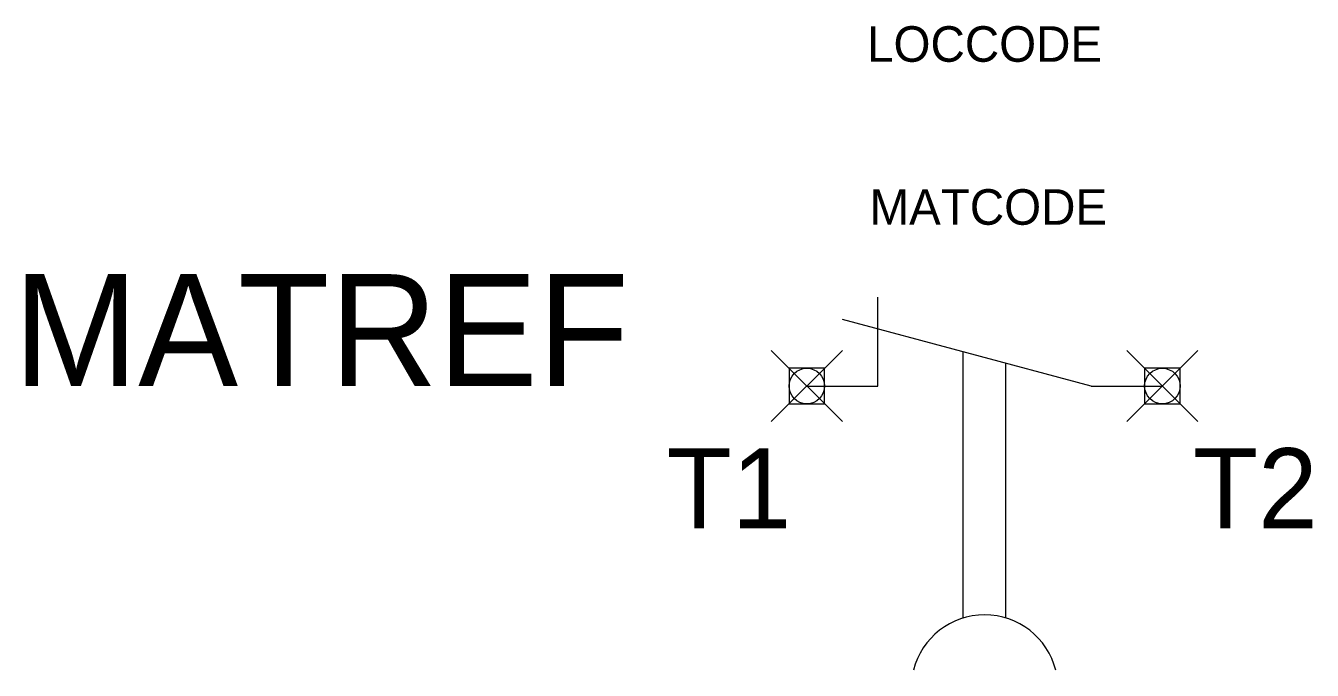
# Model space of a CAD drawing. Extents: x -27 to 9.2, y -8 to 10.1.
import ezdxf
from ezdxf.enums import TextEntityAlignment as Align

# ---------------------------------------------------------------- set-up
doc = ezdxf.new("R2010")
doc.units = 0
doc.header["$LTSCALE"] = 0.1
doc.header["$PDMODE"] = 99
doc.header["$PDSIZE"] = 1
doc.layers.get('0').update_dxf_attribs({"linetype": 'CONTINUOUS'})
doc.layers.add('C', color=6, linetype='CONTINUOUS')
doc.layers.add('T2', color=1, linetype='CONTINUOUS')

msp = doc.modelspace()

# ---------------------------------------------------------------- linework, layer by layer
at = {"color": 0}
for p, q in [((-3, 0), (-3, 2.5)), ((3, 0), (-4, 1.876)), ((-0.6, -6.528), (-0.6, 0.965)), ((0.6, -6.528), (0.6, 0.643)), ((-5, 0), (-3, 0)), ((3, 0), (5, 0))]:
    msp.add_line(p, q, dxfattribs=at)
at = {"color": 0, "linetype": 'CONTINUOUS'}
msp.add_arc((0, -8.5), 2.062, 14.0362, 165.9638, dxfattribs=at)
at = {"layer": 'C', "color": 0, "linetype": 'CONTINUOUS'}
for p in [(-5, 0), (5, 0)]:
    msp.add_point(p, dxfattribs=at)

# ---------------------------------------------------------------- texts
at = {"color": 0, "linetype": 'CONTINUOUS', "flags": 1}
for tag, p in [('LOCCODE', (0, 9.127)), ('MATCODE', (0.104, 4.54))]:
    msp.add_attdef(tag, text='', height=1, dxfattribs=at).set_placement(p, align=Align.CENTER)
at = {"color": 0, "linetype": 'CONTINUOUS'}
msp.add_attdef('MATREF', text='', height=3.15, dxfattribs=at).set_placement((-10, 0), align=Align.RIGHT)
at = {"layer": 'T2', "color": 0, "linetype": 'CONTINUOUS'}
msp.add_attdef('T1', text='', height=2.25, dxfattribs=at).set_placement((-5.437, -4), align=Align.RIGHT)
msp.add_attdef('T2', (5.855, -4), '', height=2.25, dxfattribs=at)

doc.saveas('drawing.dxf')
